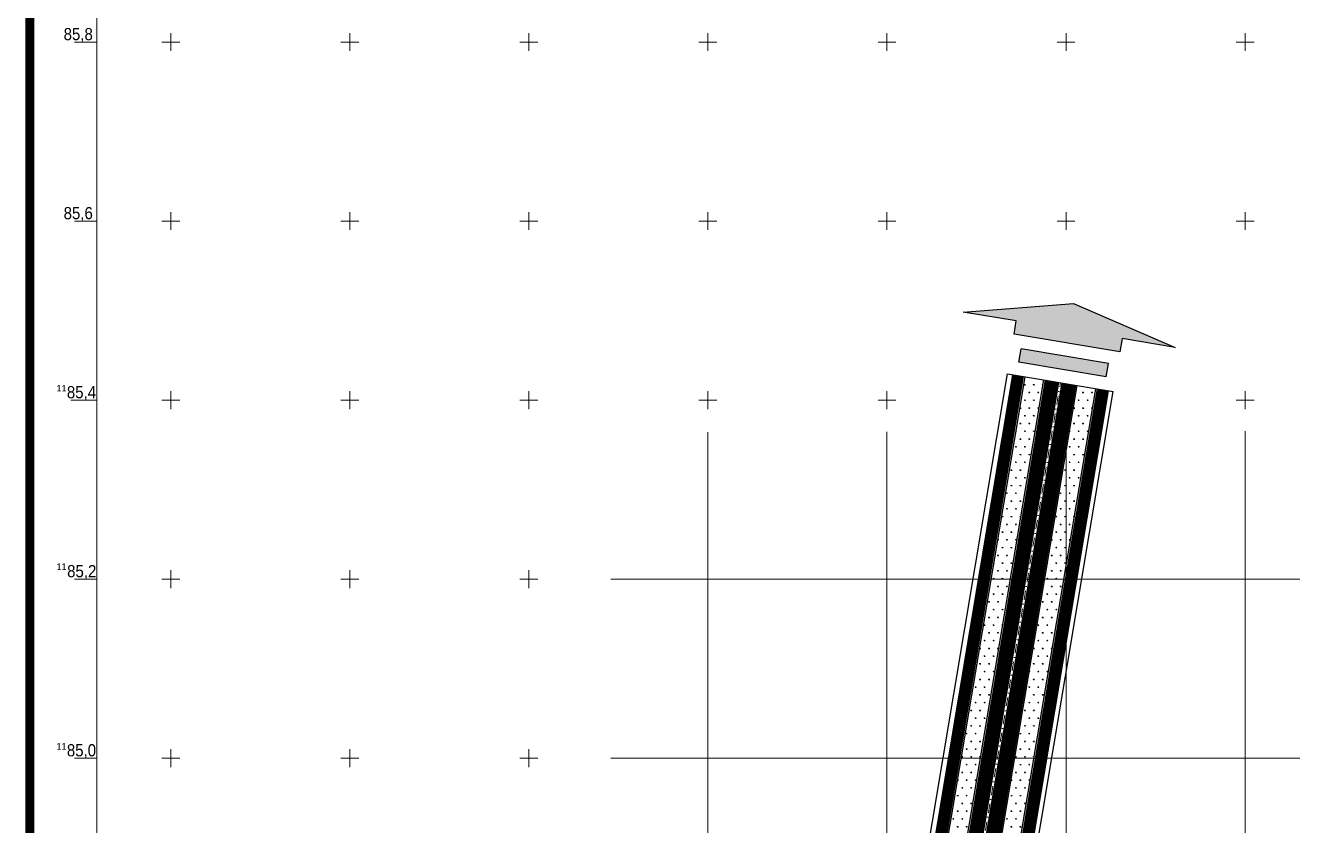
# Model space of a CAD drawing. Header units: millimetres. Extents: x 546597 to 607848, y 1180644 to 1193180.
# Drawn here: x 591638 to 593053, y 1184925 to 1185819 of the extents above; entities that cross this region are included whole.
import ezdxf
from ezdxf.enums import TextEntityAlignment as Align

# ---------------------------------------------------------------- set-up
doc = ezdxf.new("R2010")
doc.units = ezdxf.units.MM
doc.header["$MEASUREMENT"] = 0
doc.linetypes.add('DASHDOT', pattern=[1, 0.5, -0.25, 0, -0.25])
doc.linetypes.add('DASHED', pattern=[0.75, 0.5, -0.25])
doc.layers.get('0').update_dxf_attribs({"linetype": 'CONTINUOUS', "lineweight": 20})
for name, color, linetype, lineweight in [('A-DUONG', 1, 'CONTINUOUS', 35), ('A-LE', 4, 'CONTINUOUS', 25), ('A-TIM', 6, 'DASHDOT', 13), ('KHUNG', 2, 'CONTINUOUS', 120), ('toa do', 2, 'CONTINUOUS', 13)]:
    doc.layers.add(name, color=color, linetype=linetype, lineweight=lineweight)
doc.layers.add('duong HH', color=251, linetype='CONTINUOUS')
doc.layers.add('hatch CX cach ly', color=70, linetype='CONTINUOUS')
doc.styles.add('txt', font='VNARIAL.TTF', dxfattribs={"height": 0.2})
pattern_1 = [(0, (651998.474, 1186516.907), (5, 8.660254), [1.25, -8.75]), (90, (651999.0993, 1186516.907), (-5, 8.66025403), [0.625, -16.695508]), (90, (651999.2555, 1186516.907), (-5, 8.66025403), [0.5, -16.820508]), (90, (651998.943, 1186516.907), (-5, 8.66025403), [0.5, -16.820508]), (60, (651999.412, 1186516.907), (-5, 8.660254), [0.4, -9.6]), (120, (651998.787, 1186516.907), (-10, 4e-09), [0.4, -9.6])]

# ---------------------------------------------------------------- blocks, each defined once
blk = doc.blocks.new('MUITEN')
at = {"linetype": 'Continuous'}
h = blk.add_hatch(color=256, dxfattribs=at)
h.paths.add_polyline_path([(9.31, 0), (9.31, 2.82), (-9.31, 2.82), (-9.31, 0)])
h.paths.add_polyline_path([(11.27, 5.64), (11.27, 8.46), (22.55, 8.46), (0, 14.09), (-22.55, 8.46), (-11.27, 8.46), (-11.27, 5.64)])
for p, q in [((-22.55, 8.46), (0, 14.09)), ((-22.55, 8.46), (0, 14.09)), ((0, 14.09), (22.55, 8.46)), ((-11.27, 8.46), (-22.55, 8.46)), ((-11.27, 5.64), (-11.27, 8.46)), ((11.27, 8.46), (11.27, 5.64)), ((22.55, 8.46), (11.27, 8.46)), ((11.27, 5.64), (-11.27, 5.64)), ((9.31, 2.82), (-9.31, 2.82)), ((-9.31, 0), (-9.31, 2.82)), ((9.31, 0), (9.31, 2.82)), ((-11.27, -2.82), (11.27, -2.82))]:
    blk.add_line(p, q)
blk.add_lwpolyline([(9.31, 0), (-9.31, 0)])
blk = doc.blocks.new('CROSS')
for p, q in [((-5, 0), (5, 0)), ((0, -5), (0, 5))]:
    blk.add_line(p, q)

msp = doc.modelspace()

# ---------------------------------------------------------------- hatches: boundary and pattern name
at = {"layer": 'hatch CX cach ly'}
h = msp.add_hatch(dxfattribs=at)
h.set_pattern_fill('M-SWAMP', color=256, scale=10, style=0)
h.set_pattern_definition(pattern_1)
h.paths.add_polyline_path([(592774.9, 1185422.5), (592754.2, 1185425.9), (592720.8, 1185226.5), (592740.6, 1185217.6)])
h.paths.add_polyline_path([(592833.1, 1185412.7), (592812.4, 1185416.2), (592776.4, 1185201.5), (592796.2, 1185192.6)])
h = msp.add_hatch(dxfattribs=at)
h.set_pattern_fill('M-SWAMP', color=256, scale=10, style=0)
h.set_pattern_definition(pattern_1)
h.paths.add_polyline_path([(592796.2, 1185192.6), (592776.4, 1185201.5), (592741.3, 1184991.7), (592763.2, 1184995.3)])
h.paths.add_polyline_path([(592740.6, 1185217.6), (592720.8, 1185226.5), (592679.8, 1184981.8), (592701.7, 1184985.3)])
h = msp.add_hatch(dxfattribs=at)
h.set_pattern_fill('M-SWAMP', color=256, scale=10, style=0)
h.set_pattern_definition(pattern_1)
h.paths.add_polyline_path([(592763.2, 1184995.3), (592741.3, 1184991.7), (592724.4, 1184890.7), (592744.6, 1184884.5)])
h.paths.add_polyline_path([(592701.7, 1184985.3), (592679.8, 1184981.8), (592667.5, 1184908.3), (592687.8, 1184902)])
h.paths.add_polyline_path([(592687.8, 1184902), (592667.5, 1184908.3), (592634.7, 1184712.5), (592631.9, 1184695.5), (592654.1, 1184701), (592655.4, 1184709.1)])
h.paths.add_polyline_path([(592744.6, 1184884.5), (592724.4, 1184890.7), (592694.3, 1184710.9), (592716.5, 1184716.4)])

# ---------------------------------------------------------------- linework, layer by layer
at = {"layer": 'A-DUONG'}
msp.add_lwpolyline([(592776.9, 1185422.1), (592657.4, 1184708.7), (592610.7, 1184431.3), (592559.6, 1184127.2), (592549.2, 1184094.1, 0.110013), (592465.8, 1183741.4, 0.02559), (592473.7, 1183534.9, -0.054099), (592472.1, 1183448.9, -0.003833), (592435.2, 1183176.4), (592330.5, 1182801.2), (592225.6, 1182468.2)], format="xyb", dxfattribs=at)
for points in [[(592513.6, 1184104.1), (592523.6, 1184135.8), (592574.2, 1184437.4), (592620.9, 1184714.9), (592740.4, 1185428.3)], [(592525, 1184100.4), (592535.3, 1184133), (592586, 1184435.4), (592632.8, 1184712.9), (592752.2, 1185426.3)], [(592580.5, 1184080.3), (592592.8, 1184119.2), (592644.2, 1184425.6), (592690.9, 1184703.1), (592810.4, 1185416.5)], [(592603.2, 1184069.3), (592617.1, 1184113.4), (592668.9, 1184421.5), (592715.6, 1184698.9), (592835.1, 1185412.4)], [(592614.2, 1184064), (592628.8, 1184110.5), (592680.7, 1184419.5), (592727.4, 1184696.9), (592846.9, 1185410.4)]]:
    msp.add_lwpolyline(points, dxfattribs=at)
at = {"layer": 'A-LE'}
for points in [[(592774.9, 1185422.5), (592655.4, 1184709.1), (592608.7, 1184431.6), (592557.7, 1184127.6), (592547.4, 1184094.9, 0.109968), (592463.8, 1183741.4, 0.02559), (592471.7, 1183534.7, -0.054099), (592470.1, 1183449.1, -0.003831), (592433.3, 1183176.8), (592328.6, 1182801.8), (592223.7, 1182468.8)], [(592791.7, 1185419.7), (592672.2, 1184706.2), (592625.5, 1184428.8), (592574.2, 1184123.7), (592563.2, 1184088.6, 0.110351), (592480.8, 1183741.2, 0.02559), (592488.7, 1183536.2, -0.054099), (592487, 1183447, -0.003846), (592449.9, 1183173.3), (592344.9, 1182796.9), (592239.8, 1182463.4)]]:
    msp.add_lwpolyline(points, format="xyb", dxfattribs=at)
for points in [[(592507.8, 1184105.9), (592517.7, 1184137.2), (592568.3, 1184438.4), (592615, 1184715.9), (592734.5, 1185429.2)], [(592526.9, 1184099.8), (592537.2, 1184132.5), (592588, 1184435.1), (592634.7, 1184712.5), (592754.2, 1185425.9)], [(592567, 1184087.2), (592578.1, 1184122.7), (592629.4, 1184428.1), (592676.1, 1184705.6), (592795.6, 1185419)], [(592582.3, 1184079.4), (592594.7, 1184118.7), (592646.2, 1184425.3), (592692.9, 1184702.7), (592812.4, 1185416.2)], [(592601.4, 1184070.1), (592615.2, 1184113.8), (592666.9, 1184421.8), (592713.6, 1184699.3), (592833.1, 1185412.7)], [(592619.6, 1184061.3), (592634.7, 1184109.1), (592686.6, 1184418.5), (592733.3, 1184695.9), (592852.8, 1185409.4)]]:
    msp.add_lwpolyline(points, dxfattribs=at)
at = {"layer": 'A-TIM', "ltscale": 20, "flags": 128}
msp.add_lwpolyline([(592565.1, 1184087.8), (592576.2, 1184123.2), (592627.4, 1184428.5), (592674.2, 1184705.9), (592793.7, 1185419.3)], dxfattribs=at)
at = {"layer": 'duong HH', "color": 254, "ltscale": 2, "const_width": 12}
for points in [[(592519.3, 1184102.3), (592529.4, 1184134.4), (592580.1, 1184436.4), (592626.8, 1184713.9), (592746.3, 1185427.3)], [(592608.7, 1184066.6), (592623, 1184111.9), (592674.8, 1184420.5), (592721.5, 1184697.9), (592841, 1185411.4)]]:
    msp.add_lwpolyline(points, dxfattribs=at)
at = {"layer": 'duong HH', "color": 254, "ltscale": 2, "const_width": 15, "flags": 128}
for points in [[(592556, 1184090.7), (592566.9, 1184125.4), (592618.1, 1184430), (592664.8, 1184707.5), (592784.3, 1185420.9)], [(592573.7, 1184083.6), (592585.5, 1184121), (592636.8, 1184426.9), (592683.5, 1184704.3), (592803, 1185417.8)]]:
    msp.add_lwpolyline(points, dxfattribs=at)
at = {"layer": 'KHUNG', "const_width": 10}
msp.add_lwpolyline([(591642.6, 1188405.4), (595692.6, 1188405.4), (595692.6, 1180648.5), (591642.6, 1180648.5)], close=True, dxfattribs=at)
at = {"layer": 'toa do', "linetype": 'Continuous'}
for p, q in [((591717.6, 1185800), (591692.6, 1185800)), ((591717.6, 1185600), (591692.6, 1185600)), ((591713.4, 1185400), (591688.4, 1185400)), ((591717.6, 1185400), (591692.6, 1185400)), ((591717.6, 1185200), (591692.6, 1185200)), ((591717.6, 1185000), (591692.6, 1185000))]:
    msp.add_line(p, q, dxfattribs=at)
at = {"layer": 'toa do', "color": 252}
for p, q in [((593000, 1185365.2), (593000, 1180648.5)), ((607842.6, 1185000), (592291.5, 1185000))]:
    msp.add_line(p, q, dxfattribs=at)
at = {"layer": 'toa do', "color": 250}
for p, q in [((592400, 1185364), (592400, 1180648.5)), ((592600, 1185364.4), (592600, 1180648.5)), ((592800, 1185364.8), (592800, 1180648.5)), ((607842.6, 1185200), (592291.5, 1185200))]:
    msp.add_line(p, q, dxfattribs=at)
at = {"layer": 'toa do', "color": 7}
msp.add_lwpolyline([(591717.6, 1180723.5), (607767.6, 1180723.5), (607767.6, 1188330.4), (591717.6, 1188330.4)], close=True, dxfattribs=at)

# ---------------------------------------------------------------- block references
at = {"layer": 'A-LE', "linetype": 'DASHED', "ltscale": 15, "xscale": 5.322120601569641, "yscale": 5.322120564185702, "zscale": 5.322120601569641, "rotation": 350.4923143097516}
msp.add_blockref('MUITEN', (592796.1, 1185434.1), dxfattribs=at)
at = {"layer": 'toa do', "xscale": 2, "yscale": 2, "zscale": 2}
for p in [(591800, 1185800), (591800, 1185800), (592000, 1185800), (592000, 1185800), (592200, 1185800), (592200, 1185800), (592400, 1185800), (592400, 1185800), (592600, 1185800), (592600, 1185800), (592800, 1185800), (592800, 1185800), (593000, 1185800), (593000, 1185800), (591800, 1185600), (591800, 1185600), (592000, 1185600), (592000, 1185600), (592200, 1185600), (592200, 1185600), (592400, 1185600), (592400, 1185600), (592600, 1185600), (592600, 1185600), (592800, 1185600), (592800, 1185600), (593000, 1185600), (593000, 1185600), (591800, 1185400), (591800, 1185400), (592000, 1185400), (592000, 1185400), (592200, 1185400), (592200, 1185400), (592400, 1185400), (592400, 1185400), (592600, 1185400), (592600, 1185400), (592800, 1185400), (592800, 1185400), (593000, 1185400), (593000, 1185400), (591800, 1185200), (591800, 1185200), (592000, 1185200), (592000, 1185200), (592200, 1185200), (592200, 1185200), (592400, 1185200), (592400, 1185200), (592600, 1185200), (592600, 1185200), (592800, 1185200), (592800, 1185200), (593000, 1185200), (593000, 1185200), (591800, 1185000), (591800, 1185000), (592000, 1185000), (592000, 1185000), (592200, 1185000), (592200, 1185000), (592400, 1185000), (592400, 1185000), (592600, 1185000), (592600, 1185000), (592800, 1185000), (592800, 1185000), (593000, 1185000), (593000, 1185000)]:
    msp.add_blockref('CROSS', p, dxfattribs=at)

# ---------------------------------------------------------------- texts
at = {"layer": 'toa do', "linetype": 'Continuous', "style": 'txt', "width": 0.882353}
for s, p in [('85,8', (591713, 1185802)), ('85,6', (591713, 1185602)), ('85,4', (591716.6, 1185402)), ('85,2', (591716.9, 1185202.1)), ('85,0', (591716.6, 1185002))]:
    msp.add_text(s, height=13.6, dxfattribs=at).set_placement(p, align=Align.RIGHT)
at = {"layer": 'toa do', "linetype": 'Continuous', "style": 'txt'}
for p in [(591672.4, 1185409.6), (591672.4, 1185210.3), (591672.4, 1185009.6)]:
    msp.add_text('11', height=7.2, dxfattribs=at).set_placement(p)

doc.saveas('drawing.dxf')
